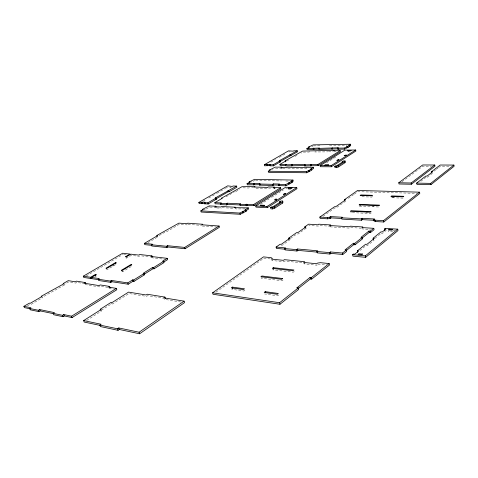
<?xml version="1.0" encoding="UTF-8"?>
<svg xmlns="http://www.w3.org/2000/svg" width="478" height="478" viewBox="0 0 478 478"><rect width="100%" height="100%" fill="white"/><g stroke="black" fill="none" stroke-linecap="round" stroke-linejoin="round"><path stroke-width="0.36" stroke-dasharray="2.39 1.79" d="M392.755 230.91L391.96 231.555L388.435 231.328L389.223 230.683M359.838 250.58L365.921 245.662L367.247 245.764L374.131 240.189M375.075 238.259L380.703 233.712M278.698 294.992L277.676 295.786L264.591 293.946M427.248 177.326L432.895 172.952M420.885 181.276L426.029 177.308M434.006 171.154L435.745 169.81M436.324 169.367L438.063 168.023M438.643 167.575L440.381 166.236L450.491 166.272M283.012 280.006L282.002 280.777L261.257 278.196L262.279 277.443M294.287 271.438L293.307 272.185L272.657 269.825L273.643 269.102M371.227 212.943L370.462 213.529L350.685 212.549L351.461 211.975M401.986 181.765L422.887 166.165L431.431 166.201M244.903 290.266L243.864 291.024L231.687 289.31M372.529 196.566L371.824 197.079L360.388 196.697M272.681 259.811L271.749 260.48L283.759 261.735L284.685 261.054L305.084 263.169M216.02 292.118L263.82 258.263L270.859 258.986M290.23 239.556L281.572 245.686L280.437 245.584M306.284 228.179L298.039 234.023L296.91 233.939L289.1 239.46M323.074 216.295L334.851 207.954L335.956 208.002L345.893 200.957L344.793 200.915M348.348 198.394L353.69 194.612M354.282 194.193L357.837 191.672L416.816 193.381M86.655 320.445L101.695 310.879L100.709 310.688M101.312 310.306L111.505 303.835L112.491 304.008L128.994 293.51L146.567 296.396L147.684 295.667L163.147 298.188M260.355 204.405L269.06 198.938M271.546 197.372L283.358 189.957M326.54 162.825L335.825 156.999M273.703 187.567L273.984 188.714L274.725 188.254L273.368 188.213M306.864 168.399L306.201 168.806L287.702 168.268M121.717 271.6L122.655 271.731L132.143 265.989L131.199 265.87M315.474 151.604L314.841 151.986L327.794 151.855M249.438 187.549L248.685 187.997L242.25 187.812M309.75 151.663L309.123 152.04L302.843 152.106L301.086 153.139M94.931 276.887L96.138 276.17M115.449 264.74L107.239 269.604L106.361 269.478M125.857 257.959L126.736 258.06L131.253 255.389L139.122 256.304L140.078 255.73L152.291 257.14M112.049 266.121L114.577 264.627M159.222 235.529L165.609 231.77M147.953 242.752L157.537 237.112M166.475 231.848L179.25 224.331L187.185 224.911M203.688 209.962L205.313 209.006M226.124 196.781L233.772 192.276M250.657 182.315L251.846 181.616M286.734 161.104L288.616 159.993M294.896 156.3L296.987 155.553M206.209 209.053L209.597 207.058L216.086 207.392M235.905 191.553L239.711 189.312M253.25 181.329L254.786 180.427M311.65 146.913L312.797 146.232M76.868 282.414L75.763 283.066L68.665 281.918L64.219 284.494M86.315 275.925L123.049 254.433M64.428 285.002L41.67 297.579L42.506 297.74L30.682 304.606L29.845 304.438L27.419 305.848M230.551 187.035L229.793 187.472L232.577 187.555M203.007 201.346L206.203 199.505M208.761 198.029L216.432 193.602M217.072 193.231L224.75 188.81M225.389 188.44L227.946 186.964M270.96 162.156L275.406 159.586M279.218 157.393L285.569 153.725M317.93 264.495L320.768 264.119L326.582 264.722M313.377 145.898L319.967 145.79M329.491 145.635L347.07 145.354M288.748 151.896L290.021 151.885M328.422 151.472L332.873 151.424M333.74 151.795L335.968 151.771M348.946 151.885L350.171 151.873M275.549 168.19L281.906 168.232M282.689 168.638L287.033 168.668M271.845 169.839L272.729 169.851M255.527 180.439L281.399 180.959M285.832 181.048L290.271 181.138M285.844 188.392L287.326 188.434M251.637 187.609L253.836 187.669M268.612 188.081L270.65 188.141M256.035 188.207L267.865 188.541L267.584 187.4M273.984 188.714L275.358 188.756M288.336 189.431L290.869 189.503M234.411 191.899L235.266 191.929M393.997 197.277L391.858 197.205L391.165 197.731L403.295 198.143M372.505 206.132L373.963 206.197M359.378 206.161L379.036 207.01M366.1 212.692L367.57 212.764M222.007 207.697L233.324 208.277M245.118 208.88L236.024 208.946M216.761 207.948L221.2 208.175M330.812 226.255L319.107 225.502L318.3 226.082L308.884 225.473M392.886 230.241L395.079 230.378M330.011 226.841L349.854 228.131L350.643 227.528L363.107 228.329L362.324 228.938L370.396 229.464M381.265 233.258L382.573 233.348L386.11 230.48L385.842 229.087M188.057 224.397L201.692 225.383M202.26 226.016L216.564 227.062M123.784 254.517L126.712 254.858M151.335 257.72L164.659 259.273M78.344 282.653L84.965 283.717M107.897 287.403L100.661 286.238L99.549 286.92L84.588 284.494M108.948 288.437L113.256 289.136M180.905 302.03L164.241 299.294L163.793 297.842M111.033 302.419L111.505 303.835M122.249 270.464L122.655 271.731M126.341 256.841L126.736 258.06M209.28 205.91L209.597 207.058M303.823 262.44L304.163 263.862L317.016 265.206L316.681 263.76"/><path stroke-width="0.72" d="M342.2 161.63L343.156 161.63L336.769 165.735L335.813 165.729L334.731 166.428L334.97 167.527L336.721 167.539L338.603 166.846L344.973 162.723L345.002 160.949L343.258 160.949L342.2 161.63L342.433 162.723M344.973 162.723L345.002 160.949M279.618 201.812L280.604 201.853L272.86 206.831L271.874 206.783L270.56 207.631L270.853 208.82L272.663 208.91L274.802 208.103L282.534 203.102L282.988 202.242L282.707 201.065L280.903 200.987L279.618 201.812L279.905 202.989M270.56 207.631L272.37 207.715L274.509 206.908L282.247 201.919L282.707 201.065M357.622 252.366L357.317 250.926L358.649 251.04L354.813 254.141L353.481 254.021L352.621 254.714L352.925 256.16L365.652 257.331L398.001 230.569L397.732 229.165L385.31 228.382L384.533 229.004L384.808 230.396M352.621 254.714L365.347 255.867L397.732 229.165M357.317 250.926L365.628 244.234L366.949 244.342L374.417 238.307L373.103 238.211L373.39 239.621M373.103 238.211L380.99 231.86L382.292 231.95L385.842 229.087L384.533 229.004M279.959 304.265L298.642 289.459L298.278 287.947L279.564 302.723L212.585 292.817L212.997 294.257L279.959 304.265L279.564 302.723M297.884 288.832L310.401 278.937L311.722 279.098L329.491 265.021L329.163 263.563L320.439 262.679L317.595 263.055L316.681 263.76L303.823 262.44L304.743 261.741L284.344 259.656L283.412 260.337L271.402 259.1L272.335 258.431L271.217 257.684L263.474 256.895L212.585 292.817M317.38 252.145L297.896 250.37L297.011 251.022L285.103 249.928L284.769 248.572L296.683 249.647L297.567 248.996L317.78 250.813L316.896 251.476L317.219 252.88L329.945 254.051L330.818 253.37L342.81 254.463L346.675 251.404L346.365 249.976L345.068 249.869L353.439 243.266L354.736 243.368L362.27 237.423L362.557 238.821L355.035 244.784L353.744 244.676L346.49 250.406M361.84 238.277L369.219 232.445L370.498 232.529L374.071 229.697L373.79 228.323L362.043 227.576L362.826 226.966L350.362 226.184L349.567 226.781L329.718 225.52L330.519 224.935L318.814 224.2L318.001 224.78L308.585 224.182L304.862 226.805L305.167 228.108M374.023 220.292L362.348 219.635L361.583 220.221L341.824 219.103L341.543 217.801L361.308 218.888L362.073 218.309L374.483 218.99L373.724 219.575L373.993 220.92L375.367 221.529L383.78 222.007L419.804 193.465L419.57 192.174L357.586 190.453L344.53 199.673L344.793 200.915M431.479 171.716L432.692 171.727L427.033 176.089L425.814 176.071L416.661 183.11L416.888 184.365L430.923 184.651L454.1 166.29L453.903 165.065L440.184 165.024L431.479 171.716L431.688 172.94M296.963 287.828L310.049 277.455L311.375 277.61L329.163 263.563M316.896 251.476L329.629 252.629L330.501 251.954L342.499 253.035L346.365 249.976M362.27 237.423L360.98 237.327L368.938 231.059L370.211 231.149L373.79 228.323M373.724 219.575L375.099 220.179L383.511 220.645L419.57 192.174M416.661 183.11L430.708 183.385L453.903 165.065M411.367 184.245L434.986 166.213L434.783 165.012L422.683 164.976L398.772 182.757L398.999 183.994L411.367 184.245L411.14 183.002L434.783 165.012M265.236 291.67L264.203 292.452L277.288 294.281L278.316 293.48L265.236 291.67L265.493 292.667M273.285 267.686L272.299 268.409L292.954 270.739L293.934 269.998L273.285 267.686L273.643 269.102M341.543 217.801L342.32 217.233L330.656 216.594L329.88 217.155L327.388 217.52L319.836 217.102L320.129 218.38L327.669 218.81L330.161 218.446L330.943 217.884L341.872 218.494M359.874 204.333L359.115 204.889L378.779 205.707L379.526 205.146L359.874 204.333L360.137 205.606M284.769 248.572L285.665 247.927L276.105 247.072L276.439 248.417L285.258 249.217M232.332 287.123L231.286 287.87L243.469 289.566L244.509 288.802L232.332 287.123L232.726 288.563M319.836 217.102L334.576 206.699L335.687 206.747L345.636 199.756L344.53 199.673M276.105 247.072L280.108 244.252L281.237 244.348L289.907 238.229L288.778 238.14L289.1 239.46M288.778 238.14L296.599 232.625L297.728 232.708L305.986 226.883L304.862 226.805M100.189 325.428L84.146 322.035L83.638 320.583L101.139 324.257L99.89 325.07L100.404 326.552L118.042 330.31L119.291 329.467L139.606 333.764L184.532 302.628L184.084 301.14L163.793 297.842L164.91 297.089L165.358 298.547M99.89 325.07L117.534 328.792L118.783 327.956L139.098 332.216L184.084 301.14M334.731 166.428L336.488 166.434L338.37 165.741L344.746 161.63M267.28 207.685L296.981 188.702L296.719 187.555L285.575 187.262L255.706 205.964L256.005 207.135L267.28 207.685L266.987 206.502L296.719 187.555M331.302 166.768L355.889 151.054L355.674 149.996L344.889 150.116L320.117 165.633L320.356 166.714L331.302 166.768L331.063 165.675L355.674 149.996M100.547 310.21L100.225 309.26L111.033 302.419L112.013 302.592L128.54 292.112L146.113 294.968L147.236 294.239L164.91 297.089M83.638 320.583L101.205 309.445L100.225 309.26M275.818 199.129L274.539 199.935L275.507 199.977L276.786 199.165L275.818 199.129L276.099 200.294M348.121 150.451L347.506 150.845L350.565 150.809L351.187 150.421L348.121 150.451L348.343 151.508M99.036 279.767L91.907 278.68L91.477 277.419L99.316 278.608L98.271 279.236L98.695 280.508L110.878 282.379L111.93 281.739L128.206 284.225L133.063 281.189L134.025 281.333L144.547 274.754L144.141 273.458L143.179 273.326L152.679 267.411L153.641 267.537L163.673 261.281L164.062 262.553L154.036 268.821L153.074 268.696L144.219 274.223M163.667 262.081L167.623 259.614L167.24 258.347L150.952 256.477L151.908 255.897L152.291 257.14M151.992 245.363L144.756 244.628L144.374 243.398L152.333 244.192L151.383 244.754L151.765 246.003L166.888 247.544L167.838 246.965L185.082 248.715L219.42 227.277L219.079 226.028L201.919 224.791L202.786 224.266L187.711 223.19L186.844 223.71L178.903 223.136L156.933 235.439L157.304 236.658M216.086 207.392L215.769 206.233L209.28 205.91L202.284 209.442L203.186 209.489L200.826 210.876L201.148 212.035L240.231 214.281L246.194 211.204L245.883 209.997L244.933 209.944L248.291 207.858L248.602 209.059L245.806 210.804M240.213 204.972L227.534 204.375L226.721 204.865L220.806 204.578L220.495 203.431L226.417 203.706L227.229 203.216L240.655 203.837L239.842 204.327L240.147 205.504L254.087 205.63L280.867 188.912L280.592 187.752L273.703 187.567L274.45 187.107L268.331 186.946L267.584 187.4L254.272 187.035L255.025 186.587L241.964 186.701L221.356 198.274L222.21 198.31L214.831 202.648L215.142 203.789L220.902 204.064M279.038 185.153L273.613 185.022L272.896 185.458L259.608 185.129L259.333 184.012L272.621 184.329L273.338 183.887L279.445 184.03L278.728 184.472L279.003 185.613L285.874 185.787L292.136 182.476L291.873 181.329L290.941 181.311L292.96 180.057L293.223 181.198L291.711 182.142M281.906 168.232L281.65 167.157L275.292 167.121L269.335 170.096L270.219 170.102L268.26 171.255L268.522 172.331L306.745 172.755L311.799 170.18L311.554 169.063L310.628 169.057L313.401 167.336L313.652 168.447L311.435 169.827M304.677 165.561L285.838 165.896L285.587 164.82L305.155 164.474L304.486 164.88L304.731 165.974L318.187 165.609L340.42 151.729L340.199 150.654L333.513 150.731L334.134 150.343L302.61 151.072L285.235 160.787L285.48 161.839M337.928 149.208L338.526 148.837L319.077 149.441L318.85 148.401L338.305 147.78L337.707 148.144L337.928 149.208L344.596 149.124L349.95 146.334L349.729 145.27L348.826 145.282L350.517 144.237L350.733 145.294L349.609 145.993M53.524 313.693L40.122 310.891L38.897 311.62L30.174 309.786L29.678 308.471L38.401 310.288L39.632 309.559L54.444 312.63L53.207 313.377L53.697 314.733L63.018 316.693L64.255 315.934L72.094 317.571L116.841 289.716L116.405 288.383L108.512 287.117L109.629 286.43L110.065 287.75M98.271 279.236L110.454 281.088L111.505 280.449L127.781 282.91L132.645 279.881L133.607 280.024L144.141 273.458M167.24 258.347L162.717 261.161L163.673 261.281M151.383 244.754L166.511 246.278L167.455 245.698L184.705 247.419L219.079 226.028M200.826 210.876L239.914 213.069L245.883 209.997M239.842 204.327L253.782 204.441L280.592 187.752M278.728 184.472L285.605 184.633L291.873 181.329M268.26 171.255L306.488 171.638L311.554 169.063M304.486 164.88L317.942 164.504L340.199 150.654M337.707 148.144L344.375 148.055L349.729 145.27M53.207 313.377L62.522 315.325L63.765 314.56L71.598 316.185L116.405 288.383M279.003 185.613L279.72 185.171M235.451 208.384L235.134 207.201L234.334 207.691L248.291 207.858M304.731 165.974L305.4 165.561M259.608 185.129L260.331 184.693M259.333 184.012L260.056 183.576L247.048 183.719L247.329 184.825L259.602 184.675M318.85 148.401L319.453 148.037L306.87 148.562L307.103 149.59L318.969 149.088M85.699 283.836L85.263 282.552L84.146 283.215L99.107 285.611L100.225 284.936L109.629 286.43M215.769 206.233L214.963 206.711L220.89 207.01L221.69 206.526L235.134 207.201M220.495 203.431L221.314 202.947L214.831 202.648M281.65 167.157L280.98 167.551L286.782 167.587L287.451 167.186L305.95 167.7L306.613 167.294L313.401 167.336M285.587 164.82L286.262 164.42L279.917 164.402L280.168 165.466L285.808 165.49M91.477 277.419L96.323 274.563L95.445 274.432L90.605 277.288L83.309 276.188L83.74 277.431L91.029 278.549L92.242 277.832M247.048 183.719L250.078 181.939L249.187 181.915L249.462 183.014M279.917 164.402L286.071 160.787L285.235 160.787M306.87 148.562L309.421 147.069L308.549 147.081L308.776 148.102M115.437 262.649L105.955 268.242L106.827 268.361L116.315 262.763L115.437 262.649L115.837 263.88M144.374 243.398L157.806 235.517L156.933 235.439M249.187 181.915L254.511 179.334L292.96 180.057M308.549 147.081L313.15 144.876L350.517 144.237M83.309 276.188L122.667 253.232L129.992 254.069L125.463 256.74L126.341 256.841L130.87 254.171L138.739 255.073L139.69 254.505L151.908 255.897M228.281 191.714L215.506 199.165L216.355 199.201L216.044 198.059L215.196 198.023L236.586 186.097L236.873 187.215L229.123 191.738L228.281 191.714L227.982 190.591M280.084 161.486L297.483 151.807L297.244 150.767L293.785 150.803L293.145 151.173L288.509 150.863L264.352 164.755L264.609 165.818L270.62 165.442M204.709 203.311L199.171 203.562L198.848 202.421L205.092 202.2L204.273 202.672L204.59 203.819L208.157 203.992L216.355 199.201M264.352 164.755L270.363 164.378L269.682 164.773L269.939 165.842L273.434 165.854L280.287 161.851L280.03 160.793L279.206 160.793L297.244 150.767M29.678 308.471L30.909 307.754L23.9 306.302L24.39 307.605L30.7 308.919M204.59 203.819L205.409 203.347M204.273 202.672L207.84 202.839L216.044 198.059M269.682 164.773L273.177 164.785L280.03 160.793M23.9 306.302L29.361 303.142L30.198 303.309L42.034 296.456L41.198 296.294L63.98 283.741L63.138 283.597L68.223 280.658L75.321 281.799L76.432 281.148L85.263 282.552M198.848 202.421L227.653 185.858L232.29 186.438L233.043 186.002L236.586 186.097M279.457 161.851L280.287 161.851M320.117 165.633L331.063 165.675M398.772 182.757L411.14 183.002M291.21 182.453L292.136 182.476M255.706 205.964L266.987 206.502M245.244 211.151L246.194 211.204M296.952 287.774L298.29 288.001M143.585 274.623L144.547 274.754M39.632 309.559L40.122 310.891M38.401 310.288L38.897 311.62M62.522 315.325L63.018 316.693M63.765 314.56L64.255 315.934M71.598 316.185L72.094 317.571M90.605 277.288L91.029 278.549M95.445 274.432L95.869 275.687M117.534 328.792L118.042 330.31M118.783 327.956L119.291 329.467M111.505 280.449L111.93 281.739M110.454 281.088L110.878 282.379M139.098 332.216L139.606 333.764M127.781 282.91L128.206 284.225M132.645 279.881L133.063 281.189M133.607 280.024L134.025 281.333M153.641 267.537L154.036 268.821M152.679 267.411L153.074 268.696M167.455 245.698L167.838 246.965M166.511 246.278L166.888 247.544M184.705 247.419L185.082 248.715M202.29 202.069L202.606 203.216M201.471 202.541L201.788 203.688M207.84 202.839L208.157 203.992M226.417 203.706L226.721 204.865M227.229 203.216L227.534 204.375M228.825 190.614L229.123 191.738M239.914 213.069L240.231 214.281M243.2 211.67L243.511 212.877M242.25 211.617L242.567 212.824M246.827 204.118L247.132 205.301M246.021 204.614L246.325 205.803M253.782 204.441L254.087 205.63M254.194 183.438L254.475 184.55M253.471 183.869L253.752 184.98M274.509 206.908L274.802 208.103M272.37 207.715L272.663 208.91M272.621 184.329L272.896 185.458M267.608 164.372L267.865 165.43M266.927 164.767L267.184 165.83M273.338 183.887L273.613 185.022M282.247 201.919L282.534 203.102M273.177 164.785L273.434 165.854M297.567 248.996L297.896 250.37M296.683 249.647L297.011 251.022M310.049 277.455L310.401 278.937M285.605 184.633L285.874 185.787M289.525 182.793L289.793 183.94M311.375 277.61L311.722 279.098M288.593 182.775L288.861 183.922M291.371 164.838L291.622 165.92M290.738 154.555L290.977 155.607M289.907 154.567L290.152 155.613M292.046 164.438L292.297 165.513M308.418 170.437L308.669 171.554M306.488 171.638L306.745 172.755M330.501 251.954L330.818 253.37M310.503 164.898L310.748 165.997M329.629 252.629L329.945 254.051M309.338 170.443L309.589 171.566M311.172 164.486L311.417 165.585M329.88 217.155L330.161 218.446M317.942 164.504L318.187 165.609M313.747 148.12L313.974 149.154M313.138 148.479L313.371 149.512M327.388 217.52L327.669 218.81M330.656 216.594L330.943 217.884M342.499 253.035L342.81 254.463M338.37 165.741L338.603 166.846M354.736 243.368L355.035 244.784M353.439 243.266L353.744 244.676M336.488 166.434L336.721 167.539M332.377 147.857L332.604 148.915M331.774 148.228L332.001 149.279M344.375 148.055L344.596 149.124M365.347 255.867L365.652 257.331M347.769 146.489L347.99 147.559M362.073 218.309L362.348 219.635M346.867 146.507L347.088 147.571M361.308 218.888L361.583 220.221M370.211 231.149L370.498 232.529M368.938 231.059L369.219 232.445M375.099 220.179L375.367 221.529M383.511 220.645L383.78 222.007M430.708 183.385L430.923 184.651M362.485 254.033L361.613 254.75L357.998 254.427L358.876 253.71L362.485 254.033M392.48 229.512L391.691 230.157L388.16 229.93L388.955 229.285L392.48 229.512M403.743 196.321L403.056 196.852L390.92 196.458L391.613 195.932L403.743 196.321M282.647 278.543L281.638 279.313L260.886 276.762L261.908 276.009L282.647 278.543M370.964 211.635L370.193 212.214L350.41 211.258L351.187 210.69L370.964 211.635M372.278 195.311L371.573 195.825L360.137 195.454L360.842 194.946L372.278 195.311M285.539 193.602L284.296 194.391L283.334 194.355L284.577 193.566L285.539 193.602M338.926 159.67L336.936 160.345L338.926 159.67M346.174 155.063L344.214 155.72L346.174 155.063M264.507 205.301L263.701 205.809L260.498 205.66L261.305 205.152L264.507 205.301M291.974 187.908L291.233 188.38L288.067 188.29L288.814 187.824L291.974 187.908M328.428 164.826L327.765 165.245L324.658 165.239L325.327 164.814L328.428 164.826M131.743 264.734L122.249 270.464L121.304 270.339L130.799 264.615L131.743 264.734"/></g></svg>
